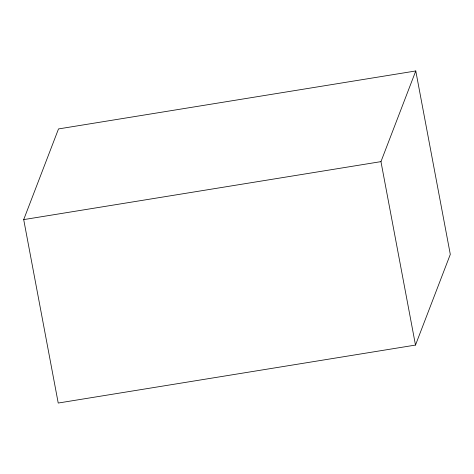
<?xml version="1.0" encoding="UTF-8"?>
<svg xmlns="http://www.w3.org/2000/svg" width="474" height="474" viewBox="0 0 474 474"><rect width="100%" height="100%" fill="white"/><g stroke="black" fill="none" stroke-linecap="round" stroke-linejoin="round"><path stroke-width="0.71" d="M23.7 219.61L58.509 128.928L415.775 70.958L450.3 254.39L415.491 345.072L58.225 403.042L23.7 219.61L380.96 161.634L415.775 70.958M380.96 161.634L415.491 345.072"/></g></svg>
